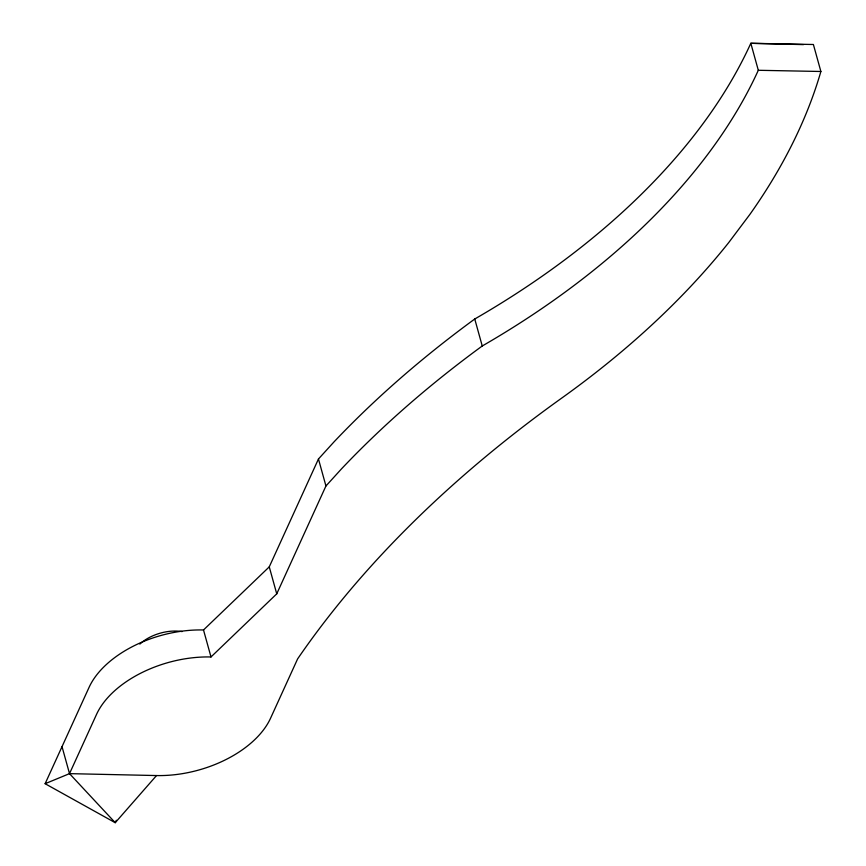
<?xml version="1.0" encoding="UTF-8"?>
<svg xmlns="http://www.w3.org/2000/svg" width="866" height="866" viewBox="0 0 866 866"><rect width="100%" height="100%" fill="white"/><g stroke="black" fill="none" stroke-linecap="round" stroke-linejoin="round"><path stroke-width="1.3" d="M45.119 783.708L89.079 687.344A93.279 55.879 -15.5 0 1 203.51 629.972L269.261 566.862L318.461 458.991L334.103 441.79A955.588 572.426 -15.5 0 1 474.752 319.002A682.603 408.893 -15.5 0 0 750.822 43.3L813.39 44.502L820.881 71.488A807.675 483.813 -15.5 0 1 749.804 214.519L728.761 242.523A807.675 483.813 -15.5 0 1 560.389 399.042A1101.509 659.827 -15.5 0 0 297.623 658.885L270.582 718.185A93.279 55.879 -15.5 0 1 156.519 775.557L115.232 822.7L45.119 783.708L69.518 773.641L156.519 775.557M116.336 820.264L115.232 822.7L69.518 773.641L96.559 714.342A93.279 55.879 -15.5 0 1 210.99 656.969L276.741 593.849L325.941 485.988L341.583 468.777A955.588 572.426 -15.5 0 1 482.243 345.989A682.603 408.893 -15.5 0 0 758.313 70.287L820.881 71.488M803.518 44.61L750.822 43.3L758.313 70.287M474.752 319.002L482.243 345.989M318.461 458.991L325.941 485.988M269.261 566.862L276.741 593.849M203.51 629.972L211.001 656.969M62.027 746.654L69.518 773.641M139.837 644.109A34.976 20.957 -15.5 0 1 182.141 631.574"/></g></svg>
